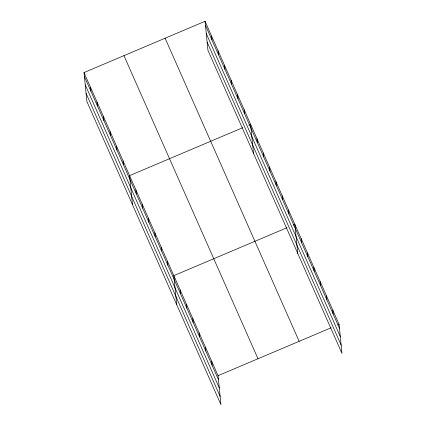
<?xml version="1.0" encoding="UTF-8"?>
<svg xmlns="http://www.w3.org/2000/svg" width="426" height="426" viewBox="0 0 426 426"><rect width="100%" height="100%" fill="white"/><g stroke="black" fill="none" stroke-linecap="round" stroke-linejoin="round"><path stroke-width="0.64" d="M84.013 72.564L218.053 375.668L220.95 404.7L86.909 101.596L84.013 72.564L205.05 21.3L339.091 324.404L341.987 353.436L207.947 50.332L205.05 21.3M242.756 127.688L129.584 175.618L132.486 204.65M248.805 125.127L250.621 124.355L253.523 153.387M286.991 227.713L173.819 275.643L176.715 304.675M293.04 225.152L294.856 224.38L297.753 253.411M218.053 375.668L331.22 327.738M337.882 324.916L339.091 324.404M205.444 25.246L339.485 328.35M206.269 33.526L340.31 336.631M207.121 42.057L341.162 345.161M165.107 38.218L299.148 341.322M123.955 55.646L257.996 358.751M84.407 76.51L218.447 379.614M85.232 84.79L219.273 387.894M86.084 93.315L220.125 396.42M332.77 310.117L333.164 314.063M326.454 295.825L326.848 299.776M320.134 281.538L320.528 285.484M313.813 267.246L314.207 271.197M307.497 252.959L307.886 256.905M301.177 238.672L301.571 242.618M288.535 210.093L288.929 214.038M282.22 195.8L282.614 199.751M275.899 181.513L276.293 185.459M269.578 167.221L269.972 171.172M263.263 152.934L263.657 156.88M256.942 138.647L257.336 142.593M244.114 109.631L244.508 113.582M237.601 94.913L237.996 98.859M231.094 80.189L231.483 84.135M224.582 65.466L224.976 69.411M218.069 50.742L218.463 54.693M211.562 36.024L211.956 39.969M211.733 361.376L212.127 365.327M205.417 347.089L205.806 351.035M199.096 332.802L199.49 336.748M192.776 318.51L193.17 322.455M186.455 304.223L186.849 308.168M180.139 289.93L180.533 293.881M167.498 261.351L167.892 265.302M161.182 247.064L161.576 251.01M154.862 232.777L155.256 236.723M148.541 218.485L148.935 222.431M142.225 204.198L142.619 208.144M135.905 189.905L136.299 193.857M123.077 160.895L123.471 164.841M116.564 146.171L116.958 150.122M110.052 131.453L110.446 135.399M103.545 116.729L103.939 120.675M97.032 102.006L97.426 105.952M90.525 87.282L90.919 91.233"/></g></svg>
